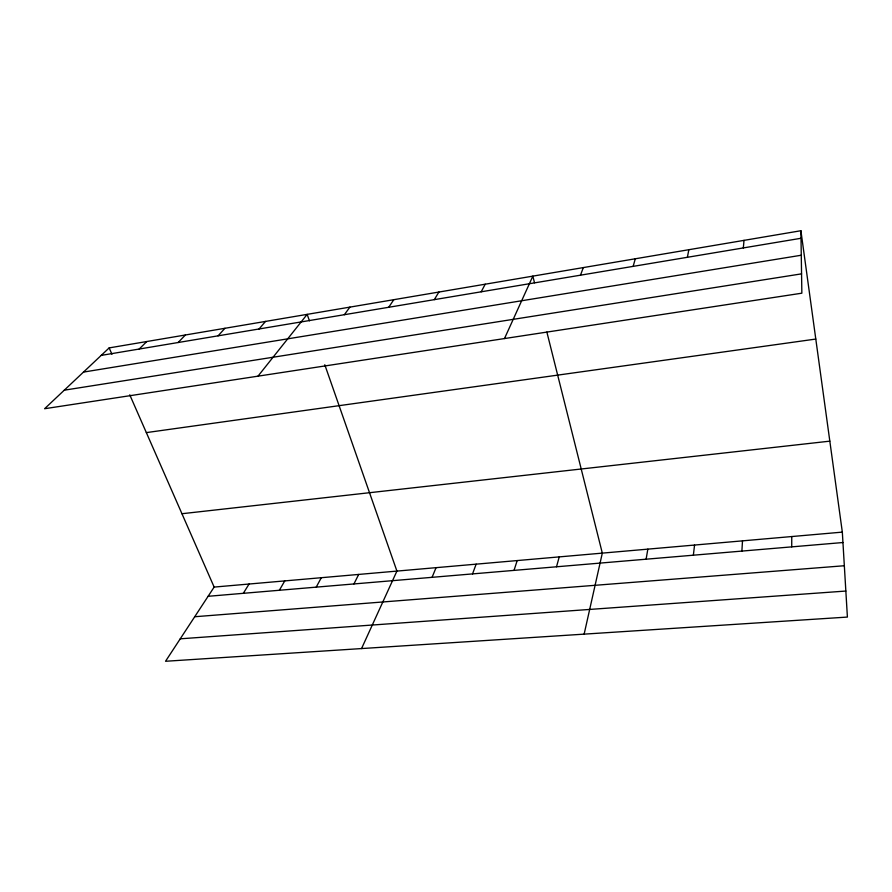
<?xml version="1.0" encoding="UTF-8"?>
<svg xmlns="http://www.w3.org/2000/svg" width="892" height="892" viewBox="0 0 892 892"><rect width="100%" height="100%" fill="white"/><g stroke="black" fill="none" stroke-linecap="round" stroke-linejoin="round"><path stroke-width="1.34" d="M791.728 546.863L791.75 536.549M741.888 551.089L742.501 540.853M743.326 247.931L744.017 240.361M693.363 555.192L694.556 545.045M646.109 559.195L647.837 549.138M687.386 257.297L688.836 249.704M584.137 634.134L602.312 553.118L546.863 332.047M556.519 566.788L559.228 556.887M633.142 266.373L635.294 258.78M514.026 570.389L517.182 560.566M472.548 573.902L476.138 564.157M580.491 275.182L583.323 267.578M432.074 577.325L436.065 567.658M504.482 338.559L532.847 276.13L534.509 282.775M361.55 648.573L396.918 571.081L324.788 364.75M353.934 583.948L358.684 574.437M481.189 291.807L485.215 284.202M316.214 587.137L321.31 577.704M279.363 590.259L284.782 580.893M434.315 299.645L438.886 292.041M243.326 593.314L249.069 584.015M842.327 532.123L214.147 587.081L165.533 661.273L847.4 617.074L842.327 532.123L800.904 230.727L109.159 347.902L44.6 408.726L801.852 293.189L800.904 230.727M388.722 307.283L393.807 299.679M344.345 314.709L349.909 307.116M258 376.168L307.171 314.363L309.424 320.83M259.07 328.981L265.526 321.41M218.072 335.838L224.94 328.289M178.121 342.528L185.38 334.991M139.185 349.04L146.801 341.524M101.209 355.395L801.016 238.275M83.491 372.087L801.272 255.235M64.28 390.183L801.562 273.855M146.344 432.609L815.79 339.06M181.946 513.725L829.828 441.15M208.104 596.302L842.951 542.526M194.701 616.74L844.334 565.74M180.251 638.817L845.85 591.05M109.159 347.902L111.946 354.247M129.753 394.81L214.147 587.081"/></g></svg>
